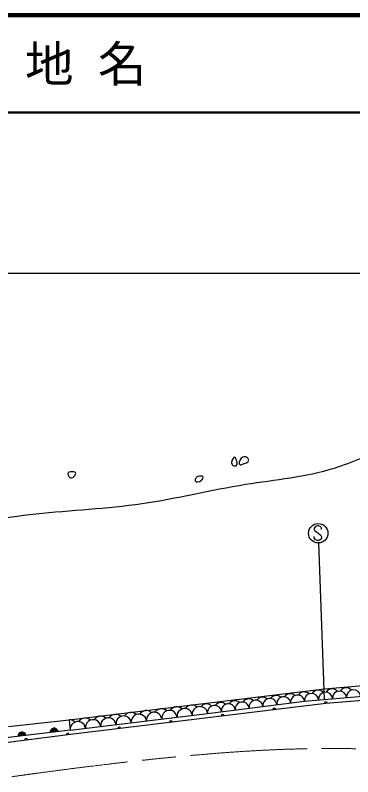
# Model space of a CAD drawing. Units: millimetres, scale not verified. Extents: x 40000 to 680000, y 20000 to 380000.
# Drawn here: x 369379 to 404067, y 301841 to 380000 of the extents above; entities that cross this region are included whole.
import ezdxf
from ezdxf.enums import TextEntityAlignment as Align

# ---------------------------------------------------------------- set-up
doc = ezdxf.new("R2010")
doc.units = ezdxf.units.MM
doc.header["$LTSCALE"] = 1000
doc.linetypes.add('CHAIN', pattern=[18.5, 12, -1.5, 3.5, -1.5])
for name, color, linetype, lineweight in [('M-BGD', 7, 'Continuous', 25), ('M-BMK', 2, 'CHAIN', 13), ('M-STR-STR3', 7, 'Continuous', 25), ('M-STR-STRC', 7, 'Continuous', 25), ('M-TTL', 2, 'Continuous', 140), ('M-TTL-LINE', 7, 'Continuous', 50)]:
    doc.layers.add(name, color=color, linetype=linetype, lineweight=lineweight)
doc.layers.add('M-TTL-TXT', color=7, linetype='Continuous')
doc.styles.add('ＭＳ ゴシック', font='')
doc.styles.get('ＭＳ ゴシック').set_extended_font_data('MS Gothic')

msp = doc.modelspace()

# ---------------------------------------------------------------- linework, layer by layer
at = {"layer": 'M-BGD'}
for p, q in [((401163, 310875), (406998, 311363)), ((374932, 307685), (401163, 310875)), ((399107, 309606), (407748, 310348)), ((389144, 308349), (399107, 309606)), ((407713, 309860), (401298, 309371)), ((401298, 309371), (374783, 306133)), ((375033, 306623), (389144, 308349)), ((368688, 307001), (374932, 307685)), ((374932, 307685), (375033, 306623)), ((375033, 306623), (365102, 305430)), ((374783, 306133), (361953, 304544))]:
    msp.add_line(p, q, dxfattribs=at)
for centre, radius, start, end in [((397645, 309648), 717, 47.95162, 145.97352), ((399068, 309828), 717, 45.85509, 145.97352), ((399827, 309668), 723, 4.90516, 184.90516), ((400500, 310017), 723, 40.04366, 149.04192), ((401267, 309791), 723, 4.90516, 184.90516), ((401940, 310140), 723, 40.04366, 149.04192), ((402707, 309915), 723, 4.90516, 184.90516), ((403380, 310264), 723, 40.04366, 149.04192), ((404147, 310039), 723, 4.90516, 184.90516), ((391952, 308930), 717, 47.95162, 145.97352), ((392702, 308798), 717, 7.19347, 187.19347), ((393375, 309109), 717, 47.95162, 145.97352), ((394125, 308977), 717, 7.19347, 187.19347), ((394799, 309289), 717, 47.95162, 145.97352), ((395549, 309157), 717, 7.19347, 187.19347), ((396222, 309469), 717, 47.95162, 145.97352), ((396972, 309337), 717, 7.19347, 187.19347), ((398395, 309516), 717, 7.19347, 187.19347), ((401298, 309371), 150, 4.35698, 186.96248), ((384408, 308037), 790, 46.55839, 147.35238), ((385975, 308228), 790, 46.55839, 147.35238), ((386792, 308061), 790, 6.97076, 186.97076), ((387543, 308420), 790, 46.55839, 147.35238), ((388360, 308253), 790, 6.97076, 186.97076), ((389039, 308606), 717, 42.8833, 143.18248), ((389856, 308438), 717, 7.19347, 187.19347), ((390529, 308750), 717, 47.95162, 145.97352), ((391279, 308618), 717, 7.19347, 187.19347), ((395995, 308723), 150, 6.96248, 186.96248), ((378136, 307270), 790, 46.55839, 147.35238), ((379704, 307462), 790, 46.55839, 147.35238), ((380521, 307294), 790, 6.97076, 186.97076), ((381272, 307653), 790, 46.55839, 147.35238), ((382089, 307486), 790, 6.97076, 186.97076), ((382840, 307845), 790, 46.55839, 147.35238), ((383657, 307678), 790, 6.97076, 186.97076), ((385224, 307869), 790, 6.97076, 186.97076), ((390692, 308076), 150, 6.96248, 186.96248), ((375000, 306887), 790, 46.55839, 94.86636), ((375817, 306719), 790, 6.97076, 186.97076), ((376568, 307078), 790, 46.55839, 147.35238), ((377385, 306911), 790, 6.97076, 186.97076), ((378953, 307103), 790, 6.97076, 186.97076), ((385389, 307428), 150, 6.96248, 186.96248), ((370068, 306027), 400, 6.85427, 186.85427), ((370068, 306027), 400, 6.85427, 186.85427), ((373378, 306424), 400, 6.85427, 186.85427), ((373378, 306424), 400, 6.85427, 186.85427), ((373378, 306424), 350, 6.85427, 186.85427), ((373378, 306424), 300, 6.85427, 186.85427), ((373378, 306424), 250, 6.85427, 186.85427), ((373378, 306424), 200, 6.85427, 186.85427), ((373378, 306424), 150, 6.85427, 186.85427), ((373378, 306424), 100, 6.85427, 186.85427), ((373378, 306424), 50, 6.85427, 186.85427), ((380086, 306781), 150, 6.96248, 186.96248), ((370068, 306027), 350, 6.85427, 186.85427), ((370068, 306027), 300, 6.85427, 186.85427), ((370068, 306027), 250, 6.85427, 186.85427), ((370068, 306027), 200, 6.85427, 186.85427), ((370068, 306027), 150, 6.85427, 186.85427), ((370068, 306027), 100, 6.85427, 186.85427), ((370068, 306027), 50, 6.85427, 186.85427), ((370506, 305603), 150, 7.05785, 187.05785), ((374783, 306133), 150, 6.96248, 187.05785)]:
    msp.add_arc(centre, radius, start, end, dxfattribs=at)
for points, knots in [([(426489, 344975), (424494, 343435), (422498, 341895), (420222, 340932), (418449, 340181), (416505, 339781), (414756, 338958), (413611, 338419), (412550, 337699), (411416, 337136), (410198, 336531), (408896, 336108), (407620, 335618), (405789, 334914), (404009, 334072), (402154, 333492), (399224, 332576), (396106, 332313), (393044, 331822), (389470, 331248), (385973, 330364), (382415, 329848), (378801, 329324), (375125, 329181), (371483, 328785), (368173, 328425), (364891, 327856), (361614, 327267), (358164, 326647), (354720, 326005), (351289, 325293), (347262, 324457), (343252, 323524), (339294, 322408), (335192, 321251), (331144, 319897), (326995, 318916), (324318, 318283), (321598, 317805), (318948, 317094), (316172, 316349), (313473, 315348), (310749, 314361), (308310, 313476), (305850, 312602), (303309, 312235), (301660, 311997), (299977, 311971), (298298, 311931), (295658, 311868), (293029, 311768), (290403, 312083), (288473, 312315), (286545, 312770), (284633, 312691), (283161, 312629), (281699, 312250), (280230, 311931), (278063, 311461), (275883, 311123), (273701, 311020), (269673, 310830), (265641, 311440), (261554, 311779), (256210, 312223), (250771, 312205), (245763, 313753), (242179, 314862), (238816, 316773), (235135, 317853), (233335, 318381), (231459, 318710), (229821, 319523), (228383, 320236), (227128, 321322), (225873, 322408)], [0, 0, 0, 0, 1, 1, 1, 2, 2, 2, 3, 3, 3, 4, 4, 4, 5, 5, 5, 6, 6, 6, 7, 7, 7, 8, 8, 8, 9, 9, 9, 10, 10, 10, 11, 11, 11, 12, 12, 12, 13, 13, 13, 14, 14, 14, 15, 15, 15, 16, 16, 16, 17, 17, 17, 18, 18, 18, 19, 19, 19, 20, 20, 20, 21, 21, 21, 22, 22, 22, 23, 23, 23, 24, 24, 24, 25, 25, 25, 25]), ([(392134, 333815), (392064, 333732), (391901, 333721), (391789, 333772), (391677, 333822), (391618, 333933), (391616, 334074), (391614, 334341), (391823, 334717), (391962, 334635), (392015, 334604), (392058, 334505), (392091, 334419), (392138, 334297), (392165, 334198), (392177, 334074), (392186, 333983), (392187, 333878), (392134, 333815)], [0, 0, 0, 0, 1, 1, 1, 2, 2, 2, 3, 3, 3, 4, 4, 4, 5, 5, 5, 6, 6, 6, 6]), ([(393386, 334333), (393412, 334100), (392972, 334012), (392652, 333901), (392585, 333878), (392524, 333854), (392480, 333858), (392306, 333875), (392406, 334337), (392609, 334548), (392784, 334731), (393035, 334727), (393213, 334592), (393304, 334522), (393376, 334418), (393386, 334333)], [0, 0, 0, 0, 1, 1, 1, 2, 2, 2, 3, 3, 3, 4, 4, 4, 5, 5, 5, 5]), ([(375413, 332650), (375273, 332525), (375107, 332482), (374982, 332564), (374838, 332657), (374749, 332913), (374809, 333038), (374882, 333190), (375171, 333151), (375413, 333124), (375484, 333117), (375550, 333110), (375586, 333081), (375679, 333006), (375561, 332782), (375413, 332650)], [0, 0, 0, 0, 1, 1, 1, 2, 2, 2, 3, 3, 3, 4, 4, 4, 5, 5, 5, 5]), ([(388488, 332261), (388275, 332089), (387936, 332042), (387884, 332218), (387873, 332256), (387875, 332304), (387884, 332348), (387924, 332535), (388097, 332650), (388315, 332693), (388453, 332720), (388608, 332718), (388661, 332650), (388725, 332566), (388638, 332383), (388488, 332261)], [0, 0, 0, 0, 1, 1, 1, 2, 2, 2, 3, 3, 3, 4, 4, 4, 5, 5, 5, 5])]:
    msp.add_open_spline(points, degree=3, knots=knots, dxfattribs=at)
at = {"layer": 'M-BMK'}
msp.add_open_spline([(369021, 301841), (369304, 301881), (369586, 301922), (369868, 301962), (370151, 302001), (370433, 302041), (370716, 302080), (370998, 302119), (371281, 302158), (371563, 302197), (372147, 302276), (372731, 302355), (373315, 302432), (373899, 302509), (374484, 302585), (375068, 302660), (375653, 302735), (376237, 302808), (376822, 302881), (380495, 303334), (384175, 303740), (387863, 304064), (392211, 304446), (396571, 304714), (400936, 304743), (405471, 304773), (410011, 304545), (414519, 304064), (417528, 303743), (420523, 303309), (423518, 302876)], degree=3, knots=[0, 0, 0, 0, 1, 1, 1, 2, 2, 2, 3, 3, 3, 4, 4, 4, 5, 5, 5, 6, 6, 6, 7, 7, 7, 8, 8, 8, 9, 9, 9, 10, 10, 10, 10], dxfattribs=at)
at = {"layer": 'M-STR-STR3'}
msp.add_line((409945, 353508), (273010, 353508), dxfattribs=at)
at = {"layer": 'M-STR-STRC'}
for p, q in [((400235, 327531), (400111, 327347)), ((400427, 327597), (400235, 327531)), ((400548, 327594), (400427, 327597)), ((400798, 327476), (400548, 327594)), ((400111, 327347), (400113, 327215)), ((400113, 327215), (400177, 327086)), ((400177, 327086), (400432, 326905)), ((400432, 326905), (400561, 326773)), ((400561, 326773), (400740, 326657)), ((400861, 327344), (400798, 327476)), ((400861, 327215), (400861, 327344)), ((400113, 326367), (400111, 326488)), ((400153, 326265), (400113, 326367)), ((400237, 326154), (400153, 326265)), ((400424, 326093), (400237, 326154)), ((400558, 326093), (400424, 326093)), ((400659, 326122), (400558, 326093)), ((400801, 326215), (400659, 326122)), ((400740, 326657), (400867, 326457)), ((400861, 326346), (400801, 326215)), ((400867, 326457), (400861, 326346)), ((400547, 325835), (401135, 309780))]:
    msp.add_line(p, q, dxfattribs=at)
msp.add_circle((400518, 326834), 1000, dxfattribs=at)
at = {"layer": 'M-TTL'}
msp.add_line((680000, 380000), (40000, 380000), dxfattribs=at)
at = {"layer": 'M-TTL-LINE'}
msp.add_line((40000, 370000), (680000, 370000), dxfattribs=at)

# ---------------------------------------------------------------- texts
at = {"layer": 'M-TTL-TXT', "style": 'ＭＳ ゴシック'}
msp.add_text('地 名', height=3666, dxfattribs=at).set_placement((370380, 375000), align=Align.MIDDLE_LEFT)

doc.saveas('drawing.dxf')
